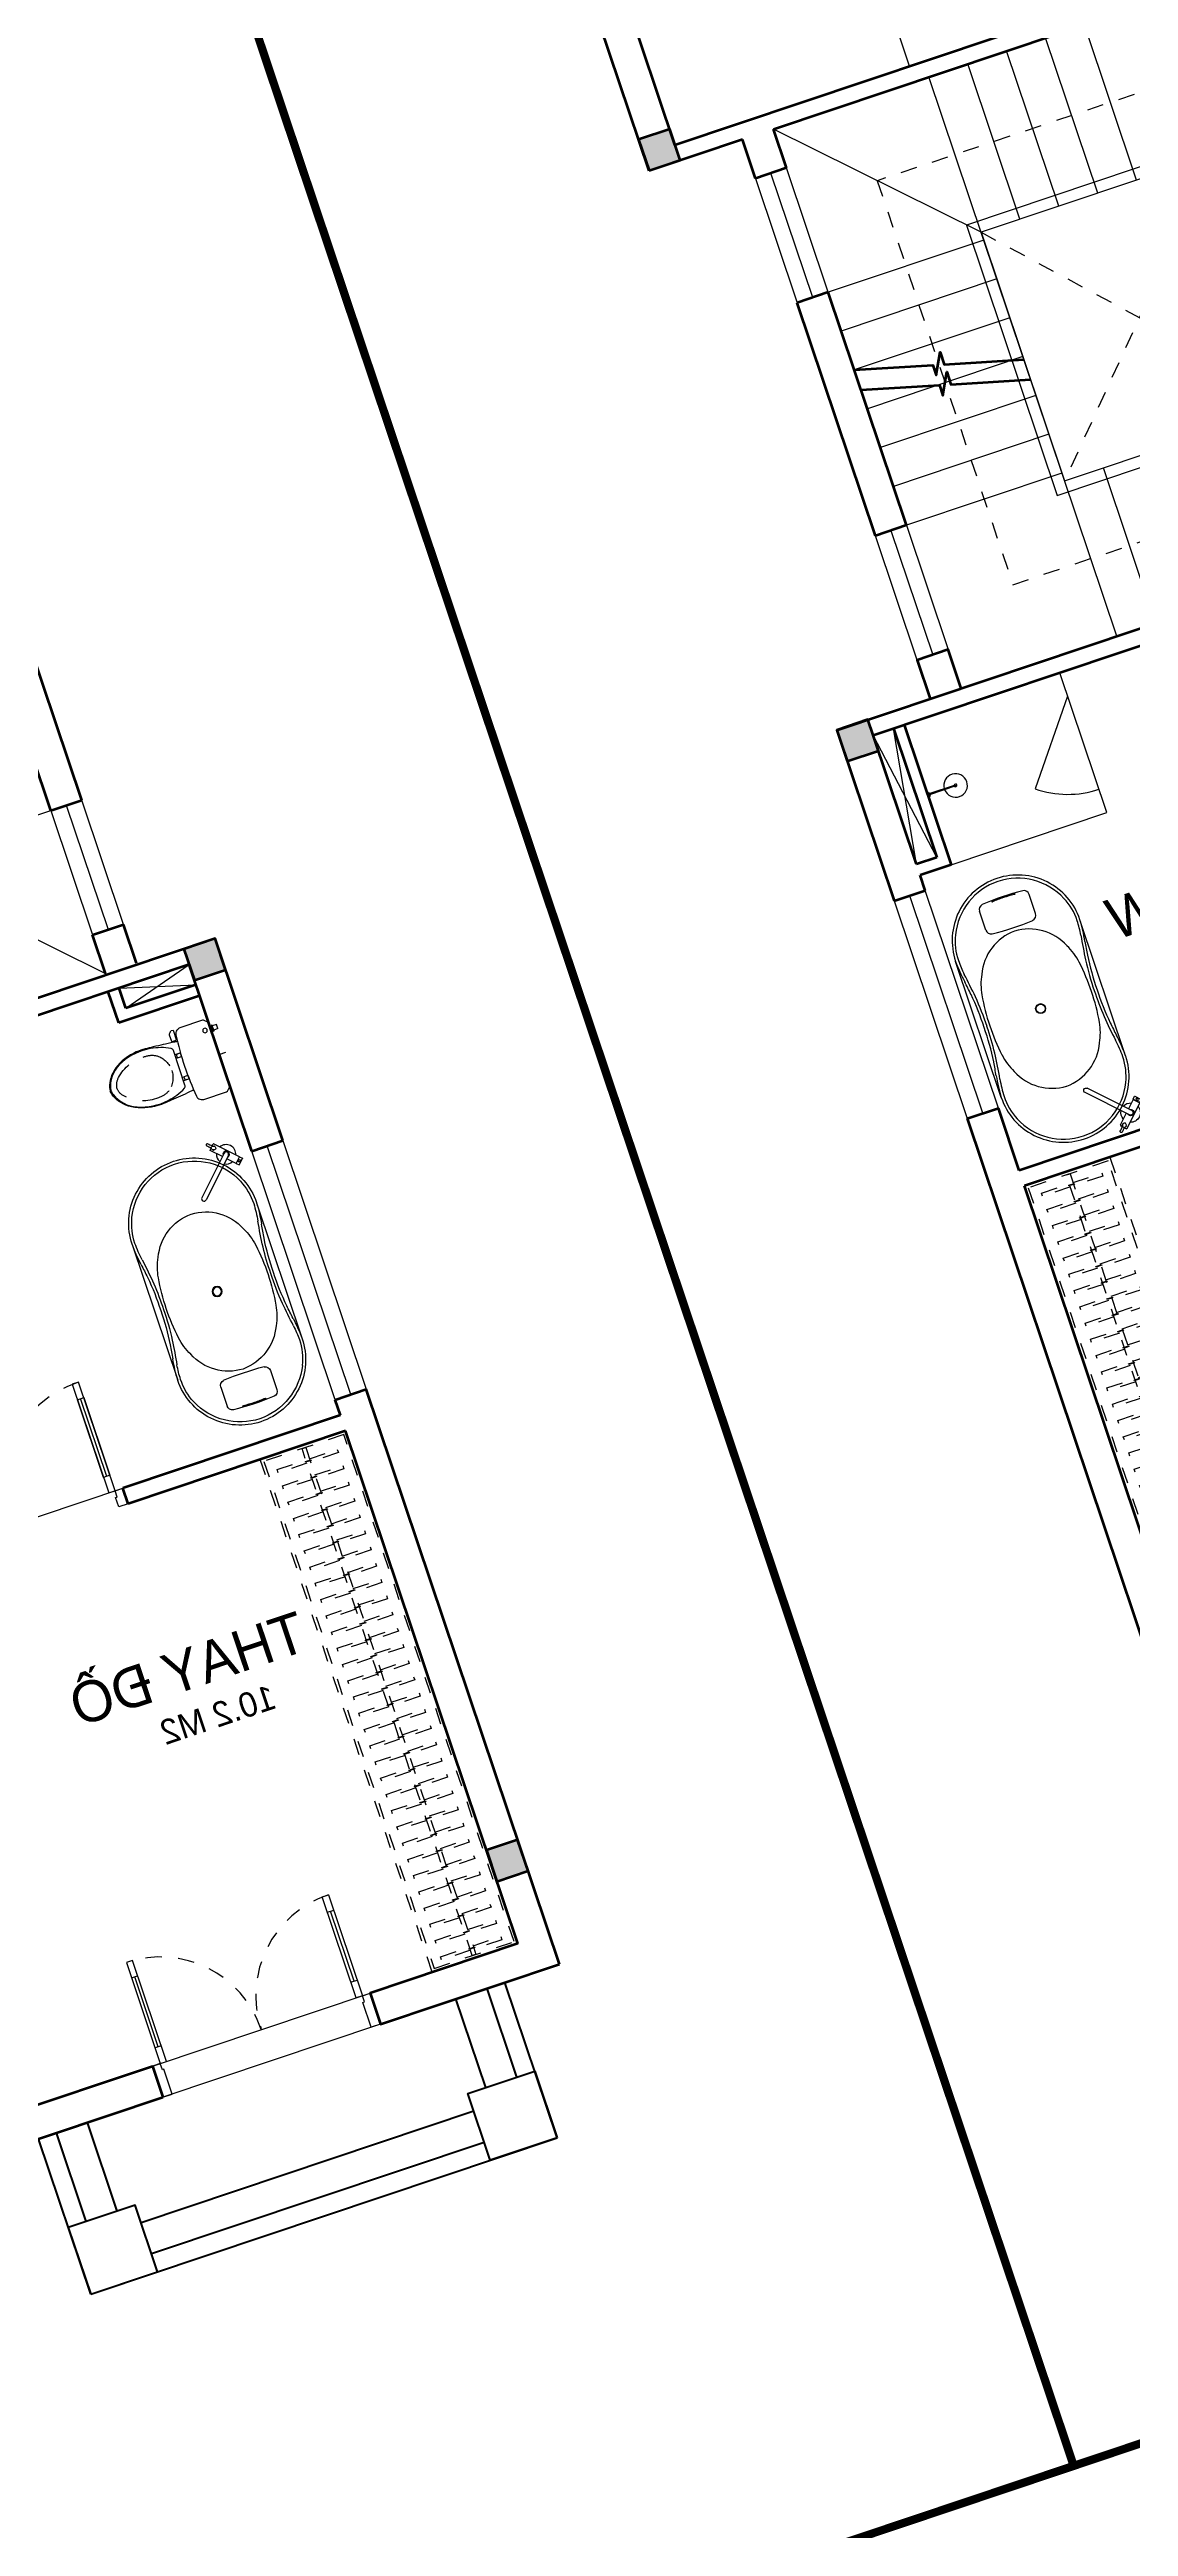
# Model space of a CAD drawing. Header units: metres. Extents: x 568336 to 569219, y 2065964 to 2066430.
# Drawn here: x 568455.71 to 568462.29, y 2066136.93 to 2066152.04 of the extents above; entities that cross this region are included whole.
import ezdxf

# ---------------------------------------------------------------- set-up
doc = ezdxf.new("R2010")
doc.units = ezdxf.units.M
for name, pattern in [('CENTER', [2, 1.25, -0.25, 0.25, -0.25]), ('DASHED', [0.75, 0.5, -0.25]), ('HIDDEN', [0.375, 0.25, -0.125]), ('HIDDEN2', [0.1875, 0.125, -0.0625]), ('X-5M-G-MB PHONGNGU$0$HIDDEN2', [0.1875, 0.125, -0.0625]), ('xref-thap C (mb tang 32-2)$0$HIDDEN', [0.375, 0.25, -0.125]), ('Xref-VCMT-BT3 - tuong bao$0$HIDDEN', [0.375, 0.25, -0.125])]:
    doc.linetypes.add(name, pattern=pattern)
doc.layers.get('0').update_dxf_attribs({"linetype": 'CONTINUOUS'})
doc.layers.get('DEFPOINTS').update_dxf_attribs({"linetype": 'CONTINUOUS'})
for name, color, linetype, lineweight in [('-CONCRETE', 1, 'CONTINUOUS', 35), ('-DOOR', 137, 'CONTINUOUS', 9), ('-FURNITURE', 46, 'CONTINUOUS', 9), ('-HIDE', 3, 'HIDDEN', 13), ('-KH', 143, 'CONTINUOUS', 13), ('-LINE1', 7, 'CONTINUOUS', 18), ('-RANH GIOI KHU DAT', 12, 'CENTER', 18), ('-TEXT', 7, 'CONTINUOUS', 15), ('-WALL', 4, 'CONTINUOUS', 35), ('Bighome_khuat', 251, 'DASHED', 5), ('TEXT25', 2, 'CONTINUOUS', 13)]:
    doc.layers.add(name, color=color, linetype=linetype, lineweight=lineweight)
doc.layers.add('1-NETMANH', color=8, linetype='CONTINUOUS')
doc.layers.add('SOLO', color=7, linetype='CONTINUOUS')
doc.styles.add('T1', font='', dxfattribs={"height": 200})
doc.styles.get('T1').set_extended_font_data('VNgeometric Light')

# ---------------------------------------------------------------- blocks, each defined once
blk = doc.blocks.new('*U197')
at = {"linetype": 'X-5M-G-MB PHONGNGU$0$HIDDEN2'}
for points in [[(0, 600), (0, 0), (3054, 0), (3054, 600)], [(3034, 580), (3034, 20), (20, 20), (20, 580)], [(3034, 287), (3034, 313), (20, 313), (20, 287)], [(114, 319), (109, 319), (109, 280), (114, 280)], [(228, 319), (223, 319), (223, 280), (228, 280)], [(342, 319), (337, 319), (337, 280), (342, 280)], [(456, 319), (451, 319), (451, 280), (456, 280)], [(570, 319), (565, 319), (565, 280), (570, 280)], [(684, 319), (679, 319), (679, 280), (684, 280)], [(798, 319), (793, 319), (793, 280), (798, 280)], [(912, 319), (907, 319), (907, 280), (912, 280)], [(1026, 319), (1021, 319), (1021, 280), (1026, 280)], [(1140, 319), (1135, 319), (1135, 280), (1140, 280)], [(1254, 319), (1249, 319), (1249, 280), (1254, 280)], [(1368, 319), (1363, 319), (1363, 280), (1368, 280)], [(1482, 319), (1477, 319), (1477, 280), (1482, 280)], [(1596, 319), (1591, 319), (1591, 280), (1596, 280)], [(1710, 319), (1705, 319), (1705, 280), (1710, 280)], [(1824, 319), (1819, 319), (1819, 280), (1824, 280)], [(1938, 319), (1933, 319), (1933, 280), (1938, 280)], [(2052, 319), (2047, 319), (2047, 280), (2052, 280)], [(2166, 319), (2161, 319), (2161, 280), (2166, 280)], [(2280, 319), (2275, 319), (2275, 280), (2280, 280)], [(2394, 319), (2389, 319), (2389, 280), (2394, 280)], [(2508, 319), (2503, 319), (2503, 280), (2508, 280)], [(2622, 319), (2617, 319), (2617, 280), (2622, 280)], [(2736, 319), (2731, 319), (2731, 280), (2736, 280)], [(2850, 319), (2845, 319), (2845, 280), (2850, 280)], [(2964, 319), (2959, 319), (2959, 280), (2964, 280)]]:
    blk.add_lwpolyline(points, close=True, dxfattribs=at)
for points in [[(122, 313), (122, 515), (100, 515), (100, 313)], [(236, 313), (236, 515), (214, 515), (214, 313)], [(350, 313), (350, 515), (328, 515), (328, 313)], [(464, 313), (464, 515), (442, 515), (442, 313)], [(578, 313), (578, 515), (556, 515), (556, 313)], [(692, 313), (692, 515), (670, 515), (670, 313)], [(806, 313), (806, 515), (784, 515), (784, 313)], [(920, 313), (920, 515), (898, 515), (898, 313)], [(1034, 313), (1034, 515), (1012, 515), (1012, 313)], [(1148, 313), (1148, 515), (1126, 515), (1126, 313)], [(1262, 313), (1262, 515), (1240, 515), (1240, 313)], [(1376, 313), (1376, 515), (1354, 515), (1354, 313)], [(1490, 313), (1490, 515), (1468, 515), (1468, 313)], [(1604, 313), (1604, 515), (1582, 515), (1582, 313)], [(1718, 313), (1718, 515), (1696, 515), (1696, 313)], [(1832, 313), (1832, 515), (1810, 515), (1810, 313)], [(1946, 313), (1946, 515), (1924, 515), (1924, 313)], [(2060, 313), (2060, 515), (2038, 515), (2038, 313)], [(2174, 313), (2174, 515), (2152, 515), (2152, 313)], [(2288, 313), (2288, 515), (2266, 515), (2266, 313)], [(2402, 313), (2402, 515), (2380, 515), (2380, 313)], [(2516, 313), (2516, 515), (2494, 515), (2494, 313)], [(2630, 313), (2630, 515), (2608, 515), (2608, 313)], [(2744, 313), (2744, 515), (2722, 515), (2722, 313)], [(2858, 313), (2858, 515), (2836, 515), (2836, 313)], [(2972, 313), (2972, 515), (2950, 515), (2950, 313)], [(100, 287), (100, 92), (122, 92), (122, 287)], [(214, 287), (214, 92), (236, 92), (236, 287)], [(328, 287), (328, 92), (350, 92), (350, 287)], [(442, 287), (442, 92), (464, 92), (464, 287)], [(556, 287), (556, 92), (578, 92), (578, 287)], [(670, 287), (670, 92), (692, 92), (692, 287)], [(784, 287), (784, 92), (806, 92), (806, 287)], [(898, 287), (898, 92), (920, 92), (920, 287)], [(1012, 287), (1012, 92), (1034, 92), (1034, 287)], [(1126, 287), (1126, 92), (1148, 92), (1148, 287)], [(1240, 287), (1240, 92), (1262, 92), (1262, 287)], [(1354, 287), (1354, 92), (1376, 92), (1376, 287)], [(1468, 287), (1468, 92), (1490, 92), (1490, 287)], [(1582, 287), (1582, 92), (1604, 92), (1604, 287)], [(1696, 287), (1696, 92), (1718, 92), (1718, 287)], [(1810, 287), (1810, 92), (1832, 92), (1832, 287)], [(1924, 287), (1924, 92), (1946, 92), (1946, 287)], [(2038, 287), (2038, 92), (2060, 92), (2060, 287)], [(2152, 287), (2152, 92), (2174, 92), (2174, 287)], [(2266, 287), (2266, 92), (2288, 92), (2288, 287)], [(2380, 287), (2380, 92), (2402, 92), (2402, 287)], [(2494, 287), (2494, 92), (2516, 92), (2516, 287)], [(2608, 287), (2608, 92), (2630, 92), (2630, 287)], [(2722, 287), (2722, 92), (2744, 92), (2744, 287)], [(2836, 287), (2836, 92), (2858, 92), (2858, 287)], [(2950, 287), (2950, 92), (2972, 92), (2972, 287)]]:
    blk.add_lwpolyline(points, dxfattribs=at)
blk = doc.blocks.new('A$C52EE6B0C')
for p, q in [((-17.21, 15.73), (17.22, 15.73)), ((-17.21, -15.76), (17.25, -15.76))]:
    blk.add_line(p, q)
for radius in [1.2, 1.06]:
    blk.add_circle((0, -0.01), radius)
for centre, radius, start, end in [((-17.24, -0.01), 15.75, 90.00005, 180.00602), ((-17.21, 0), 15.03, 114.01434, 180.05883), ((-17.26, 0.1), 14.92, 89.8926, 114.01434), ((-18.18, -21.57), 37.31, 80.32537, 88.55949), ((-17.86, -16.41), 31.44, 80.9553, 88.85173), ((3.49, 116.01), 102.69, 260.80643, 264.35645), ((-5.42, -2.21), 14.69, 98.51976, 117.85129), ((10, 158.8), 145.24, 261.32176, 262.65662), ((-0.88, 77.07), 62.8, 262.97229, 270.8035), ((-0.26, -36.68), 49.55, 89.69838, 98.51976), ((-0.44, 89.41), 75.84, 265.33614, 270.33552), ((0.89, 77.07), 62.8, 269.1965, 277.02771), ((0.58, 84.46), 70.9, 269.53626, 275.75097), ((0.27, -36.68), 49.55, 81.48024, 90.30162), ((5.43, -2.21), 14.69, 62.14871, 81.48024), ((-18.44, 226.88), 214.55, 276.99221, 278.59677), ((-9.99, 158.8), 145.24, 277.34338, 278.67824), ((18.19, -21.57), 37.31, 91.44051, 99.67463), ((17.5, -11.01), 26.04, 90.57162, 98.52624), ((17.38, 0.65), 14.38, 65.52402, 90.57162), ((17.25, -0.01), 15.75, 359.99398, 89.99995), ((17.03, -0.12), 15.22, 0.40185, 65.52402), ((-7.45, -0.4), 12.19, 113.36694, 178.17202), ((7.46, -0.4), 12.19, 1.82798, 66.63306), ((28.3, 2.77), 0.286, 160.80789, 185.67758), ((1.03, 0.06), 27.11, 359.84479, 5.67758), ((28.15, 2.82), 0.123, 123.47411, 160.80789), ((28.12, 2.87), 0.0732, 85.79125, 123.47411), ((28.11, 2.83), 0.109, 39.09426, 85.79125), ((27.99, 2.72), 0.275, 4.9413, 41.00239), ((1.84, 0.05), 26.56, 359.86069, 5.81543), ((-17.24, -0.02), 15.75, 179.99398, 269.99995), ((-17.21, -0.03), 15.03, 179.94113, 245.98566), ((-7.45, 0.37), 12.19, 181.82798, 246.63306), ((7.46, 0.37), 12.19, 293.36694, 358.17202), ((17.25, -0.02), 15.75, 270.00005, 0.00602), ((17.03, 0.09), 15.22, 294.47598, 359.59814), ((1.03, -0.09), 27.11, 354.32242, 0.15521), ((28.3, -2.8), 0.286, 174.32242, 199.19211), ((28.15, -2.85), 0.123, 199.19211, 236.52589), ((28.12, -2.89), 0.0732, 236.52589, 274.20875), ((28.11, -2.86), 0.109, 274.20875, 320.90574), ((27.99, -2.75), 0.275, 318.99761, 355.0587), ((1.84, -0.08), 26.56, 354.18457, 0.13931), ((-5.42, 2.18), 14.69, 242.14871, 261.48024), ((5.43, 2.18), 14.69, 278.51976, 297.85129), ((-17.26, -0.13), 14.92, 245.98566, 270.1074), ((-18.18, 21.54), 37.31, 271.44051, 279.67463), ((-17.86, 16.38), 31.44, 271.14827, 279.0447), ((3.49, -116.04), 102.69, 95.64355, 99.19357), ((10, -158.82), 145.24, 97.34338, 98.67824), ((-0.88, -77.1), 62.8, 89.1965, 97.02771), ((-0.26, 36.65), 49.55, 261.48024, 270.30162), ((-0.44, -89.44), 75.84, 89.66448, 94.66386), ((0.27, 36.65), 49.55, 269.69838, 278.51976), ((0.58, -84.49), 70.9, 84.24903, 90.46374), ((0.89, -77.1), 62.8, 82.97229, 90.8035), ((-18.44, -226.91), 214.55, 81.40323, 83.00779), ((-9.99, -158.82), 145.24, 81.32176, 82.65662), ((18.19, 21.54), 37.31, 260.32537, 268.55949), ((17.5, 10.99), 26.04, 261.47376, 269.42838), ((17.38, -0.67), 14.38, 269.42838, 294.47598)]:
    blk.add_arc(centre, radius, start, end)
at = {"layer": 'DEFPOINTS'}
for tag, p in [('MODELNUMBER', (0, 0)), ('TRADENAME', (0, 0)), ('PRODUCT', (0, 0)), ('MATERIAL', (0, -0.01))]:
    blk.add_attdef(tag, p, '', height=0.001, dxfattribs=at)
blk = doc.blocks.new('A$C4D835AF5')
at = {"layer": '-FURNITURE', "ltscale": 8}
for p, q in [((-3.94, 0.33), (-3.94, 0.87)), ((-3.86, 0.31), (-3.92, 0.31)), ((3.15, 0.91), (-3.9, 0.91)), ((-3.55, 0.46), (-3.55, 0.49)), ((-3.34, 0.49), (-3.34, 0.46)), ((-0.59, 0), (-0.59, -12.09)), ((0.59, 0), (0.59, -12.09)), ((3.15, -0.91), (3.15, 0.91)), ((3.17, 0.9), (3.15, 0.9)), ((3.17, -0.9), (3.17, 0.9)), ((3.19, 0.91), (3.98, 0.91)), ((4, -0.89), (4, 0.89)), ((-3.94, -0.87), (-3.94, -0.33)), ((-3.86, -0.31), (-3.92, -0.31)), ((-0.59, -0.91), (-3.9, -0.91)), ((-3.7, -0.45), (-3.7, -0.42)), ((-3.63, -0.46), (-3.62, -0.45)), ((-3.59, -0.47), (-3.59, -0.46)), ((-3.52, -0.47), (-3.52, -0.47)), ((-3.48, -0.49), (-3.49, -0.47)), ((-3.41, -0.49), (-3.4, -0.47)), ((-3.37, -0.47), (-3.37, -0.47)), ((-3.3, -0.47), (-3.3, -0.46)), ((-3.26, -0.46), (-3.27, -0.45)), ((-3.19, -0.45), (-3.19, -0.42)), ((3.15, -0.91), (0.59, -0.91)), ((3.17, -0.9), (3.15, -0.9)), ((3.19, -0.91), (3.98, -0.91))]:
    blk.add_line(p, q, dxfattribs=at)
for radius in [0.311, 0.264]:
    blk.add_circle((3.58, 0), radius, dxfattribs=at)
for centre, radius, start, end in [((-5.16, 0), 0.25, 92.26055, 178.09314), ((-5.17, -0.01), 0.24, 175.39887, 267.68368), ((-5.41, -2528.91), 2529.16, 89.96608, 89.99458), ((-3.9, 0.87), 0.0394, 90, 180), ((-3.92, 0.33), 0.0197, 180, 270), ((-3.44, -0.18), 0.68, 90.01556, 98.89807), ((-3.45, -0.18), 0.68, 81.10193, 89.98434), ((0, 0), 2.36, 22.54031, 157.45969), ((0, 0), 0.787, 318.59038, 221.40962), ((0, 0), 0.591, 0, 180), ((3.19, 0.89), 0.0197, 90, 180), ((3.98, 0.89), 0.0197, 0, 90), ((-4.56, 275.44), 275.69, 269.87137, 270.13441), ((-3.92, -0.33), 0.0197, 90, 180), ((-3.9, -0.87), 0.0394, 180, 270), ((-3.69, -0.45), 0.0116, 184.97306, 258.03407), ((-3.65, -0.25), 0.212, 257.28159, 272.58374), ((-3.64, -0.45), 0.0113, 272.46568, 345.44763), ((-3.58, -0.47), 0.0111, 186.41498, 247.44266), ((-3.54, -0.29), 0.191, 257.51752, 274.78533), ((-3.53, -0.47), 0.013, 270.86275, 343.93336), ((-3.47, -0.49), 0.0123, 192.37903, 260.14229), ((-3.45, -0.3), 0.207, 262.20059, 277.93411), ((-3.42, -0.49), 0.0113, 277.30775, 350.61998), ((-3.36, -0.47), 0.012, 194.1286, 259.0417), ((-3.34, -0.27), 0.209, 264.20628, 279.02841), ((-3.31, -0.47), 0.013, 269.18756, 350.22193), ((-3.25, -0.45), 0.0111, 194.19217, 261.8514), ((-3.24, -0.24), 0.225, 267.1756, 281.67278), ((-3.2, -0.45), 0.0128, 280.60322, 352.14738), ((0, 0), 2.36, 202.54031, 255.4906), ((0, 0), 2.36, 284.50926, 337.45969), ((3.19, -0.89), 0.0197, 180, 270), ((3.98, -0.89), 0.0197, 270, 0), ((0, -12.09), 0.591, 180, 0)]:
    blk.add_arc(centre, radius, start, end, dxfattribs=at)
blk.add_ellipse((-3.44, 0), major_axis=(0.555, 0), ratio=0.849194, dxfattribs=at)
for tag, p in [('MODELNUMBER', (0, 0.01)), ('TRADENAME', (0, 0.01)), ('PRODUCT', (0, 0.01)), ('MATERIAL', (0, 0))]:
    blk.add_attdef(tag, p, '', height=0.001, dxfattribs=at)
blk = doc.blocks.new('A$C513779E1')
at = {"layer": '-FURNITURE', "ltscale": 5}
for p, q in [((-156, -560), (-156, -682)), ((164, -561), (164, -682))]:
    blk.add_line(p, q, dxfattribs=at)
for centre, radius, start, end in [((-121, -560), 34.2, 97.7975, 180.4786), ((-1, -2204), 1683, 85.3853, 94.2746), ((130, -561), 34.2, 359.5588, 82.2399), ((-122, -683), 34.2, 179.465, 262.1462), ((-1, 962), 1683, 265.7382, 274.6274), ((130, -682), 34.2, 277.7038, 0.3849)]:
    blk.add_arc(centre, radius, start, end, dxfattribs=at)
at = {"layer": '-FURNITURE', "ltscale": 8}
ref = blk.add_blockref('A$C4D835AF5', (-319, 776), dxfattribs=dict(at, xscale=-25.08682081009749, yscale=25.08682081009749, zscale=25.08682081009749, rotation=45))
ref.add_attrib('MODELNUMBER', 'K-T97328-4', (-319, 776), dxfattribs={"layer": 'DEFPOINTS', "height": 0.0251, "rotation": 225})
ref.add_attrib('TRADENAME', 'PURIST', (-319, 776), dxfattribs={"layer": 'DEFPOINTS', "height": 0.0251, "rotation": 225})
ref.add_attrib('PRODUCT', 'BATH FILLER', (-319, 776), dxfattribs={"layer": 'DEFPOINTS', "height": 0.0251, "rotation": 225})
ref.add_attrib('MATERIAL', 'PREMIUM MATERIALS', (-319, 776), dxfattribs={"layer": 'DEFPOINTS', "height": 0.0251, "rotation": 225})
at = {"layer": '-FURNITURE', "xscale": 25.39829667096628, "yscale": 25.39829667096628, "zscale": 25.39829667096628, "rotation": 270}
blk.add_blockref('A$C52EE6B0C', (0, 0), dxfattribs=at).add_auto_attribs({'MODELNUMBER': 'K-1800', 'TRADENAME': 'ABRAZO', 'PRODUCT': 'BATH', 'MATERIAL': 'LITHOCAST'})
blk = doc.blocks.new('shower')
for points in [[(180919, -32316), (180912, -32316), (180912, -32147), (180919, -32147)], [(180929, -32327), (180902, -32327), (180902, -32316), (180929, -32316)]]:
    blk.add_lwpolyline(points, close=True)
for radius, start, end in [(72, 272.7907, 267.2093), (8.35, 294.8355, 245.1645)]:
    blk.add_arc((180916, -32147), radius, start, end)
blk = doc.blocks.new('A$C5C575821')
at = {"layer": '-CONCRETE'}
h = blk.add_hatch(color=256, dxfattribs=at)
h.dxf.hatch_style = 1
h.paths.add_polyline_path([(0, 200), (0, 0), (200, 0), (200, 200)])
blk.add_lwpolyline([(0, 0), (200, 0), (200, 200), (0, 200)], close=True, dxfattribs=at)
blk = doc.blocks.new('LUOI M3')
at = {"layer": '-WALL'}
for p in [(-200, 9400), (-200, 5600)]:
    blk.add_blockref('A$C5C575821', p, dxfattribs=at)
blk = doc.blocks.new('BT3-T2')
at = {"layer": '-DOOR'}
for points in [[(187897, -65966), (187697, -65966), (187697, -66766), (187897, -66766)], [(187897, -69066), (187697, -69066), (187697, -68266), (187897, -68266)], [(187297, -70415), (187097, -70415), (187097, -71815), (187297, -71815)]]:
    blk.add_lwpolyline(points, close=True, dxfattribs=at)
for points in [[(187797, -66766), (187797, -65966)], [(187797, -68266), (187797, -69066)], [(187197, -71815), (187197, -70415)]]:
    blk.add_lwpolyline(points, dxfattribs=at)
at = {"layer": '-FURNITURE'}
blk.add_lwpolyline([(190406, -65216), (190406, -65616), (188806, -65616), (188806, -65216)], close=True, dxfattribs=at)
for points in [[(187427, -70246), (187297, -69416)], [(187297, -70246), (187427, -69416)], [(187497, -70316), (188497, -70316), (188497, -69416)], [(188497, -69566), (188129, -70040)]]:
    blk.add_lwpolyline(points, dxfattribs=at)
blk.add_arc((188497, -69566), 600, 232.178, 270, dxfattribs=at)
at = {"layer": '-HIDE', "ltscale": 10}
for points in [[(190397, -66716), (188897, -68316)], [(188897, -66716), (190397, -68316)]]:
    blk.add_lwpolyline(points, dxfattribs=at)
at = {"layer": '-KH', "linetype": 'HIDDEN2', "ltscale": 5}
blk.add_lwpolyline([(190849, -68816), (190849, -66216), (188397, -66216), (188397, -68816)], close=True, dxfattribs=at)
at = {"layer": '-LINE1'}
for p, q in [((188897, -69316), (188897, -65716)), ((189147, -66716), (189147, -65716)), ((189397, -66716), (189397, -65716)), ((189647, -66716), (189647, -65716)), ((189897, -66716), (189897, -65716)), ((189147, -69316), (189147, -68316))]:
    blk.add_line(p, q, dxfattribs=at)
for points in [[(188897, -66716), (187897, -65716)], [(188897, -66766), (187897, -66766)], [(188897, -67016), (187897, -67016)], [(188897, -67266), (187897, -67266)], [(188897, -67516), (187897, -67516)], [(188897, -67766), (187897, -67766)], [(188897, -68016), (187897, -68016)], [(188897, -68266), (187897, -68266)]]:
    blk.add_lwpolyline(points, dxfattribs=at)
for points in [[(190467, -66646), (188827, -66646), (188827, -68386), (190467, -68386)], [(190397, -66716), (188897, -66716), (188897, -68316), (190397, -68316)]]:
    blk.add_lwpolyline(points, close=True, dxfattribs=at)
at = {"layer": '-RANH GIOI KHU DAT', "linetype": 'HIDDEN', "ltscale": 10, "const_width": 50}
blk.add_lwpolyline([(197833, -74821), (198400, -62812), (195541, -59815), (185097, -59815), (185097, -79815), (192597, -79815)], close=True, dxfattribs=at)
at = {"layer": '-WALL'}
for p, q in [((187097, -65716), (187097, -63415)), ((187297, -65616), (187297, -63415)), ((187697, -65716), (187097, -65716)), ((187297, -65616), (190797, -65616)), ((187697, -65966), (187697, -65716)), ((187897, -65966), (187897, -65716)), ((187897, -65716), (190797, -65716)), ((187697, -68266), (187697, -66766)), ((187897, -68266), (187897, -66766)), ((187097, -69316), (190697, -69316)), ((187097, -69316), (187097, -70415)), ((187297, -69416), (190697, -69416)), ((187297, -70246), (187297, -69416)), ((187427, -69416), (187427, -70246)), ((187497, -69416), (187497, -70316)), ((187427, -70246), (187297, -70246)), ((187097, -70415), (187297, -70415)), ((187297, -70415), (187297, -70316)), ((187497, -70316), (187297, -70316)), ((187097, -71815), (187097, -75315)), ((187097, -71815), (187297, -71815)), ((187297, -72216), (187297, -71815)), ((187297, -75115), (187297, -72316))]:
    blk.add_line(p, q, dxfattribs=at)
for points in [[(187897, -65966), (187697, -65966)], [(187897, -66766), (187697, -66766)], [(187897, -67266), (188360, -67390), (188360, -67456), (188428, -67329), (188428, -67409), (188897, -67535)], [(187897, -67394), (188360, -67519), (188360, -67585), (188428, -67457), (188428, -67537), (188897, -67663)], [(187897, -68266), (187697, -68266)], [(187897, -69316), (187897, -69066), (187697, -69066), (187697, -69316)], [(188498, -72216), (187297, -72216)], [(188498, -72316), (187297, -72316)]]:
    blk.add_lwpolyline(points, dxfattribs=at)
at = {"layer": '-CONCRETE'}
blk.add_blockref('LUOI M3', (187297, -75115), dxfattribs=at)
at = {"layer": '-FURNITURE', "rotation": 269.9999999999999}
blk.add_blockref('shower', (219823, 111050), dxfattribs=at)
at = {"layer": '-FURNITURE', "extrusion": (0, 0, -1), "xscale": 0.916666666665974, "yscale": 0.916666666665974, "zscale": -0.916666666665974, "rotation": 90.00000000000001}
blk.add_blockref('*U197', (-187297, -75115), dxfattribs=at)
at = {"rotation": 180}
blk.add_blockref('A$C513779E1', (187734, -71322), dxfattribs=at)
at = {"layer": '-TEXT', "color": 2}
blk.add_text('WC MT', height=250, dxfattribs=at).set_placement((188298, -71072))
blk = doc.blocks.new('A$C18091ED7')
for p, q in [((0, -42), (0, 0)), ((146, -27), (179, -27)), ((146, -27), (146, -30)), ((146, -30), (166, -30)), ((153, -37), (146, -30)), ((152, 0), (152, -27)), ((152, 0), (179, 0)), ((153, -37), (166, -37)), ((153, -40), (153, -37)), ((153, -40), (178, -40)), ((153, -40), (178, -40)), ((153, -40), (153, -42)), ((185, -30), (166, -30)), ((178, -37), (166, -37)), ((185, -30), (178, -37)), ((178, -37), (178, -40)), ((178, -40), (178, -42)), ((179, 0), (179, -27)), ((179, -27), (185, -27)), ((185, -27), (185, -30)), ((-83, -267), (-83, -300)), ((-83, -278), (-83, -288)), ((-61, -290), (-83, -290)), ((-63, -265), (-81, -265)), ((-61, -267), (-61, -300)), ((61, -267), (61, -300)), ((61, -290), (83, -290)), ((63, -265), (81, -265)), ((83, -267), (83, -300)), ((83, -278), (83, -288)), ((165, -262), (165, -290)), ((168, -260), (228, -260)), ((168, -292), (207, -292)), ((231, -274), (231, -262))]:
    blk.add_line(p, q)
for points in [[(230, -219, -0.137407), (225, -235), (222, -241, -0.236081), (198, -255, -0.051961), (-198, -255, -0.236081), (-222, -241), (-225, -235, -0.137407), (-230, -219), (-230, -72, -0.198912), (-226, -63), (-209, -46, -0.198912), (-200, -42), (0, -42), (200, -42, -0.198912), (209, -46), (226, -63, -0.198912), (230, -72)], [(144, -619, -0.212405), (26, -734, -0.027685), (-1, -739, -0.022279), (-26, -734, -0.212405), (-144, -619, -0.142796), (-167, -428, -0.093005), (-128, -309, -0.256439), (-111, -300), (0, -300), (111, -300, -0.256439), (128, -309, -0.093005), (167, -428, -0.142796)]]:
    blk.add_lwpolyline(points, format="xyb", close=True)
at = {"linetype": 'xref-thap C (mb tang 32-2)$0$HIDDEN', "ltscale": 100}
blk.add_lwpolyline([(61, -669, -0.199031), (0, -699, -0.199031), (-61, -669, -0.218924), (-132, -478, -0.153791), (-112, -404, -0.236701), (0, -348, -0.236701), (112, -404, -0.153791), (132, -478, -0.218924)], format="xyb", close=True, dxfattribs=at)
blk.add_circle((166, -78), 13.9)
for centre, radius, start, end in [((-81, -267), 1.98, 90, 180), ((-63, -267), 1.98, 0, 90), ((63, -267), 1.98, 90, 180), ((81, -267), 1.98, 0, 90), ((168, -262), 2.47, 90, 180), ((168, -290), 2.47, 180, 270), ((207, -277), 15.5, 270, 306.4659), ((168, -225), 80.1, 306.4659, 320.3123), ((228, -274), 2.47, 320.3123, 0)]:
    blk.add_arc(centre, radius, start, end)
for points in [[(-156, -259), (-157, -267), (-164, -328), (-169, -385), (-184, -528), (-136, -679), (-50, -735), (-20, -741), (0, -744)], [(156, -259), (157, -267), (164, -328), (169, -385), (184, -528), (136, -679), (50, -735), (20, -741), (0, -744)]]:
    blk.add_open_spline(points, degree=3, knots=[130.613938, 130.613938, 130.613938, 130.613938, 152.852109, 311.129351, 417.703951, 561.383393, 697.692632, 710.812262, 710.812262, 710.812262, 710.812262])
blk = doc.blocks.new('*U96')
at = {"color": 251}
blk.add_line((-70, 100), (-70, 600), dxfattribs=at)
for points in [[(-50, 0), (-50, 700), (-90, 700), (-90, 0)], [(-50, 100), (-90, 100), (-90, 600), (-50, 600)], [(-800, -100), (-740, -100), (-740, -40), (-750, -40), (-750, 0), (-800, 0)], [(0, -100), (-60, -100), (-60, -40), (-50, -40), (-50, 0), (0, 0)]]:
    blk.add_lwpolyline(points, close=True)
at = {"layer": 'Bighome_khuat', "linetype": 'Xref-VCMT-BT3 - tuong bao$0$HIDDEN'}
blk.add_arc((-50, 0), 700, 90, 180, dxfattribs=at)
blk = doc.blocks.new('*U186')
at = {"linetype": 'X-5M-G-MB PHONGNGU$0$HIDDEN2'}
for points in [[(0, 600), (0, 0), (3600, 0), (3600, 600)], [(3580, 580), (3580, 20), (20, 20), (20, 580)], [(3580, 287), (3580, 313), (20, 313), (20, 287)], [(114, 319), (109, 319), (109, 280), (114, 280)], [(228, 319), (223, 319), (223, 280), (228, 280)], [(342, 319), (337, 319), (337, 280), (342, 280)], [(456, 319), (451, 319), (451, 280), (456, 280)], [(570, 319), (565, 319), (565, 280), (570, 280)], [(684, 319), (679, 319), (679, 280), (684, 280)], [(798, 319), (793, 319), (793, 280), (798, 280)], [(912, 319), (907, 319), (907, 280), (912, 280)], [(1026, 319), (1021, 319), (1021, 280), (1026, 280)], [(1140, 319), (1135, 319), (1135, 280), (1140, 280)], [(1254, 319), (1249, 319), (1249, 280), (1254, 280)], [(1368, 319), (1363, 319), (1363, 280), (1368, 280)], [(1482, 319), (1477, 319), (1477, 280), (1482, 280)], [(1596, 319), (1591, 319), (1591, 280), (1596, 280)], [(1710, 319), (1705, 319), (1705, 280), (1710, 280)], [(1824, 319), (1819, 319), (1819, 280), (1824, 280)], [(1938, 319), (1933, 319), (1933, 280), (1938, 280)], [(2052, 319), (2047, 319), (2047, 280), (2052, 280)], [(2166, 319), (2161, 319), (2161, 280), (2166, 280)], [(2280, 319), (2275, 319), (2275, 280), (2280, 280)], [(2394, 319), (2389, 319), (2389, 280), (2394, 280)], [(2508, 319), (2503, 319), (2503, 280), (2508, 280)], [(2622, 319), (2617, 319), (2617, 280), (2622, 280)], [(2736, 319), (2731, 319), (2731, 280), (2736, 280)], [(2850, 319), (2845, 319), (2845, 280), (2850, 280)], [(2964, 319), (2959, 319), (2959, 280), (2964, 280)], [(3078, 319), (3073, 319), (3073, 280), (3078, 280)], [(3192, 319), (3187, 319), (3187, 280), (3192, 280)], [(3306, 319), (3301, 319), (3301, 280), (3306, 280)], [(3420, 319), (3415, 319), (3415, 280), (3420, 280)], [(3534, 319), (3529, 319), (3529, 280), (3534, 280)]]:
    blk.add_lwpolyline(points, close=True, dxfattribs=at)
for points in [[(122, 313), (122, 515), (100, 515), (100, 313)], [(236, 313), (236, 515), (214, 515), (214, 313)], [(350, 313), (350, 515), (328, 515), (328, 313)], [(464, 313), (464, 515), (442, 515), (442, 313)], [(578, 313), (578, 515), (556, 515), (556, 313)], [(692, 313), (692, 515), (670, 515), (670, 313)], [(806, 313), (806, 515), (784, 515), (784, 313)], [(920, 313), (920, 515), (898, 515), (898, 313)], [(1034, 313), (1034, 515), (1012, 515), (1012, 313)], [(1148, 313), (1148, 515), (1126, 515), (1126, 313)], [(1262, 313), (1262, 515), (1240, 515), (1240, 313)], [(1376, 313), (1376, 515), (1354, 515), (1354, 313)], [(1490, 313), (1490, 515), (1468, 515), (1468, 313)], [(1604, 313), (1604, 515), (1582, 515), (1582, 313)], [(1718, 313), (1718, 515), (1696, 515), (1696, 313)], [(1832, 313), (1832, 515), (1810, 515), (1810, 313)], [(1946, 313), (1946, 515), (1924, 515), (1924, 313)], [(2060, 313), (2060, 515), (2038, 515), (2038, 313)], [(2174, 313), (2174, 515), (2152, 515), (2152, 313)], [(2288, 313), (2288, 515), (2266, 515), (2266, 313)], [(2402, 313), (2402, 515), (2380, 515), (2380, 313)], [(2516, 313), (2516, 515), (2494, 515), (2494, 313)], [(2630, 313), (2630, 515), (2608, 515), (2608, 313)], [(2744, 313), (2744, 515), (2722, 515), (2722, 313)], [(2858, 313), (2858, 515), (2836, 515), (2836, 313)], [(2972, 313), (2972, 515), (2950, 515), (2950, 313)], [(3086, 313), (3086, 515), (3064, 515), (3064, 313)], [(3200, 313), (3200, 515), (3178, 515), (3178, 313)], [(3314, 313), (3314, 515), (3292, 515), (3292, 313)], [(3428, 313), (3428, 515), (3406, 515), (3406, 313)], [(3542, 313), (3542, 515), (3520, 515), (3520, 313)], [(100, 287), (100, 92), (122, 92), (122, 287)], [(214, 287), (214, 92), (236, 92), (236, 287)], [(328, 287), (328, 92), (350, 92), (350, 287)], [(442, 287), (442, 92), (464, 92), (464, 287)], [(556, 287), (556, 92), (578, 92), (578, 287)], [(670, 287), (670, 92), (692, 92), (692, 287)], [(784, 287), (784, 92), (806, 92), (806, 287)], [(898, 287), (898, 92), (920, 92), (920, 287)], [(1012, 287), (1012, 92), (1034, 92), (1034, 287)], [(1126, 287), (1126, 92), (1148, 92), (1148, 287)], [(1240, 287), (1240, 92), (1262, 92), (1262, 287)], [(1354, 287), (1354, 92), (1376, 92), (1376, 287)], [(1468, 287), (1468, 92), (1490, 92), (1490, 287)], [(1582, 287), (1582, 92), (1604, 92), (1604, 287)], [(1696, 287), (1696, 92), (1718, 92), (1718, 287)], [(1810, 287), (1810, 92), (1832, 92), (1832, 287)], [(1924, 287), (1924, 92), (1946, 92), (1946, 287)], [(2038, 287), (2038, 92), (2060, 92), (2060, 287)], [(2152, 287), (2152, 92), (2174, 92), (2174, 287)], [(2266, 287), (2266, 92), (2288, 92), (2288, 287)], [(2380, 287), (2380, 92), (2402, 92), (2402, 287)], [(2494, 287), (2494, 92), (2516, 92), (2516, 287)], [(2608, 287), (2608, 92), (2630, 92), (2630, 287)], [(2722, 287), (2722, 92), (2744, 92), (2744, 287)], [(2836, 287), (2836, 92), (2858, 92), (2858, 287)], [(2950, 287), (2950, 92), (2972, 92), (2972, 287)], [(3064, 287), (3064, 92), (3086, 92), (3086, 287)], [(3178, 287), (3178, 92), (3200, 92), (3200, 287)], [(3292, 287), (3292, 92), (3314, 92), (3314, 287)], [(3406, 287), (3406, 92), (3428, 92), (3428, 287)], [(3520, 287), (3520, 92), (3542, 92), (3542, 287)]]:
    blk.add_lwpolyline(points, dxfattribs=at)
blk = doc.blocks.new('LUOI M1')
at = {"layer": '-WALL'}
for p in [(8100, 5600), (8100, -200)]:
    blk.add_blockref('A$C5C575821', p, dxfattribs=at)
blk = doc.blocks.new('*U87')
for p, q in [((-1310, 550), (-1350, 550)), ((-1330, 100), (-1330, 550)), ((-90, 550), (-50, 550)), ((-70, 100), (-70, 550)), ((-1310, 100), (-1350, 100)), ((-90, 100), (-50, 100))]:
    blk.add_line(p, q)
for points in [[(-1350, 0), (-1310, 0), (-1310, 650), (-1350, 650)], [(-50, 0), (-90, 0), (-90, 650), (-50, 650)], [(-1400, -200), (-1340, -200), (-1340, -40), (-1350, -40), (-1350, 0), (-1400, 0)], [(0, -200), (-60, -200), (-60, -40), (-50, -40), (-50, 0), (0, 0)]]:
    blk.add_lwpolyline(points, close=True)
at = {"linetype": 'HIDDEN', "ltscale": 0.1}
for centre, start, end in [((-1350, 0), 0, 90), ((-50, 0), 90, 180)]:
    blk.add_arc(centre, 650, start, end, dxfattribs=at)
blk = doc.blocks.new('BT1-T2')
at = {"layer": '-DOOR'}
for points in [[(196388, 38861), (196188, 38861), (196188, 39661), (196388, 39661)], [(195887, 37301), (195687, 37301), (195687, 35701), (195887, 35701)], [(196837, 32001), (198237, 32001), (198237, 32201), (196837, 32201)]]:
    blk.add_lwpolyline(points, close=True, dxfattribs=at)
for points in [[(196288, 39661), (196288, 38861)], [(195787, 35701), (195787, 37301)], [(198087, 35601), (197287, 35601)]]:
    blk.add_lwpolyline(points, dxfattribs=at)
at = {"layer": '-FURNITURE'}
for points in [[(196337, 38371), (195887, 38501)], [(196337, 38501), (195887, 38371)]]:
    blk.add_lwpolyline(points, dxfattribs=at)
at = {"layer": '-LINE1'}
for points in [[(197388, 39661), (196388, 39661)], [(197388, 39611), (196388, 38611)]]:
    blk.add_lwpolyline(points, dxfattribs=at)
at = {"layer": '-RANH GIOI KHU DAT', "linetype": 'HIDDEN', "ltscale": 10, "const_width": 50}
blk.add_lwpolyline([(193687, 28101), (206187, 28101), (206187, 48101), (193687, 48101)], close=True, dxfattribs=at)
at = {"layer": '-WALL'}
for p, q in [((196188, 39661), (196188, 41161)), ((196388, 39661), (196388, 41161)), ((196188, 38611), (196188, 38861)), ((196388, 38611), (196388, 38861)), ((195687, 38601), (199487, 38601)), ((195687, 37301), (195687, 38601)), ((195887, 37301), (195887, 38501)), ((195887, 38501), (199287, 38501)), ((196337, 38371), (196337, 38501)), ((196407, 38301), (196407, 38501)), ((195887, 38371), (196337, 38371)), ((195887, 38301), (196407, 38301)), ((195687, 32001), (195687, 35701)), ((195887, 35601), (195887, 35701)), ((195887, 35601), (197287, 35601)), ((197287, 35501), (197287, 35601)), ((195887, 32201), (195887, 35501)), ((195887, 35501), (197287, 35501)), ((198237, 32201), (198237, 32001)), ((199187, 32201), (198237, 32201)), ((199387, 32001), (198237, 32001))]:
    blk.add_line(p, q, dxfattribs=at)
for points in [[(196388, 39661), (196188, 39661)], [(196388, 38861), (196188, 38861)], [(195887, 37301), (195687, 37301)], [(195887, 35701), (195687, 35701)], [(195887, 32201), (196837, 32201), (196837, 32001), (195687, 32001)]]:
    blk.add_lwpolyline(points, dxfattribs=at)
at = {"layer": '1-NETMANH'}
for p, q in [((196037, 31001), (196037, 32001)), ((199037, 31001), (199037, 32001)), ((199037, 31001), (196037, 31001))]:
    blk.add_line(p, q, dxfattribs=at)
at = {"layer": 'SOLO'}
for points in [[(196152, 31431), (196152, 32001)], [(196352, 31431), (196352, 32001)], [(198722, 31431), (198722, 32001)], [(198922, 31431), (198922, 32001)], [(196467, 31316), (198607, 31316)], [(196467, 31116), (198607, 31116)]]:
    blk.add_lwpolyline(points, dxfattribs=at)
for points in [[(196037, 31001), (196467, 31001), (196467, 31431), (196037, 31431)], [(199037, 31001), (198607, 31001), (198607, 31431), (199037, 31431)]]:
    blk.add_lwpolyline(points, close=True, dxfattribs=at)
at = {"layer": '-CONCRETE', "xscale": -1}
blk.add_blockref('LUOI M1', (203987, 32801), dxfattribs=at)
at = {"layer": '-DOOR', "xscale": -1}
for name, p in [('*U96', (197287, 35601)), ('*U87', (196837, 32201))]:
    blk.add_blockref(name, p, dxfattribs=at)
at = {"layer": '-FURNITURE', "rotation": 90.00000000000001}
blk.add_blockref('A$C18091ED7', (195845, 37923), dxfattribs=at)
at = {"layer": '-FURNITURE', "extrusion": (0, 0, -1), "xscale": -0.916666666665974, "yscale": 0.916666666665974, "zscale": -0.916666666665974, "rotation": 90}
blk.add_blockref('*U186', (-195887, 35501), dxfattribs=at)
blk.add_blockref('A$C513779E1', (196360, 36556))
at = {"layer": '-TEXT', "color": 2}
blk.add_text('THAY ĐỒ', height=250, dxfattribs=at).set_placement((196520, 34306))
at = {"layer": 'TEXT25', "style": 'T1'}
blk.add_text('10.2 M2', height=150, rotation=0, dxfattribs=at).set_placement((196815, 34032))

msp = doc.modelspace()

# ---------------------------------------------------------------- block references
at = {"layer": '-KH', "xscale": 0.001, "yscale": 0.001, "zscale": 0.001, "rotation": 18.55150009798725}
msp.add_blockref('BT3-T2', (568261.082, 2066154.079), dxfattribs=at)

# ---------------------------------------------------------------- next in the draw order: block references
at = {"layer": '-KH', "xscale": -0.001, "yscale": 0.001, "zscale": 0.001, "rotation": 18.55150009791463}
msp.add_blockref('BT1-T2', (568654.518, 2066172.283), dxfattribs=at)

doc.saveas('drawing.dxf')
